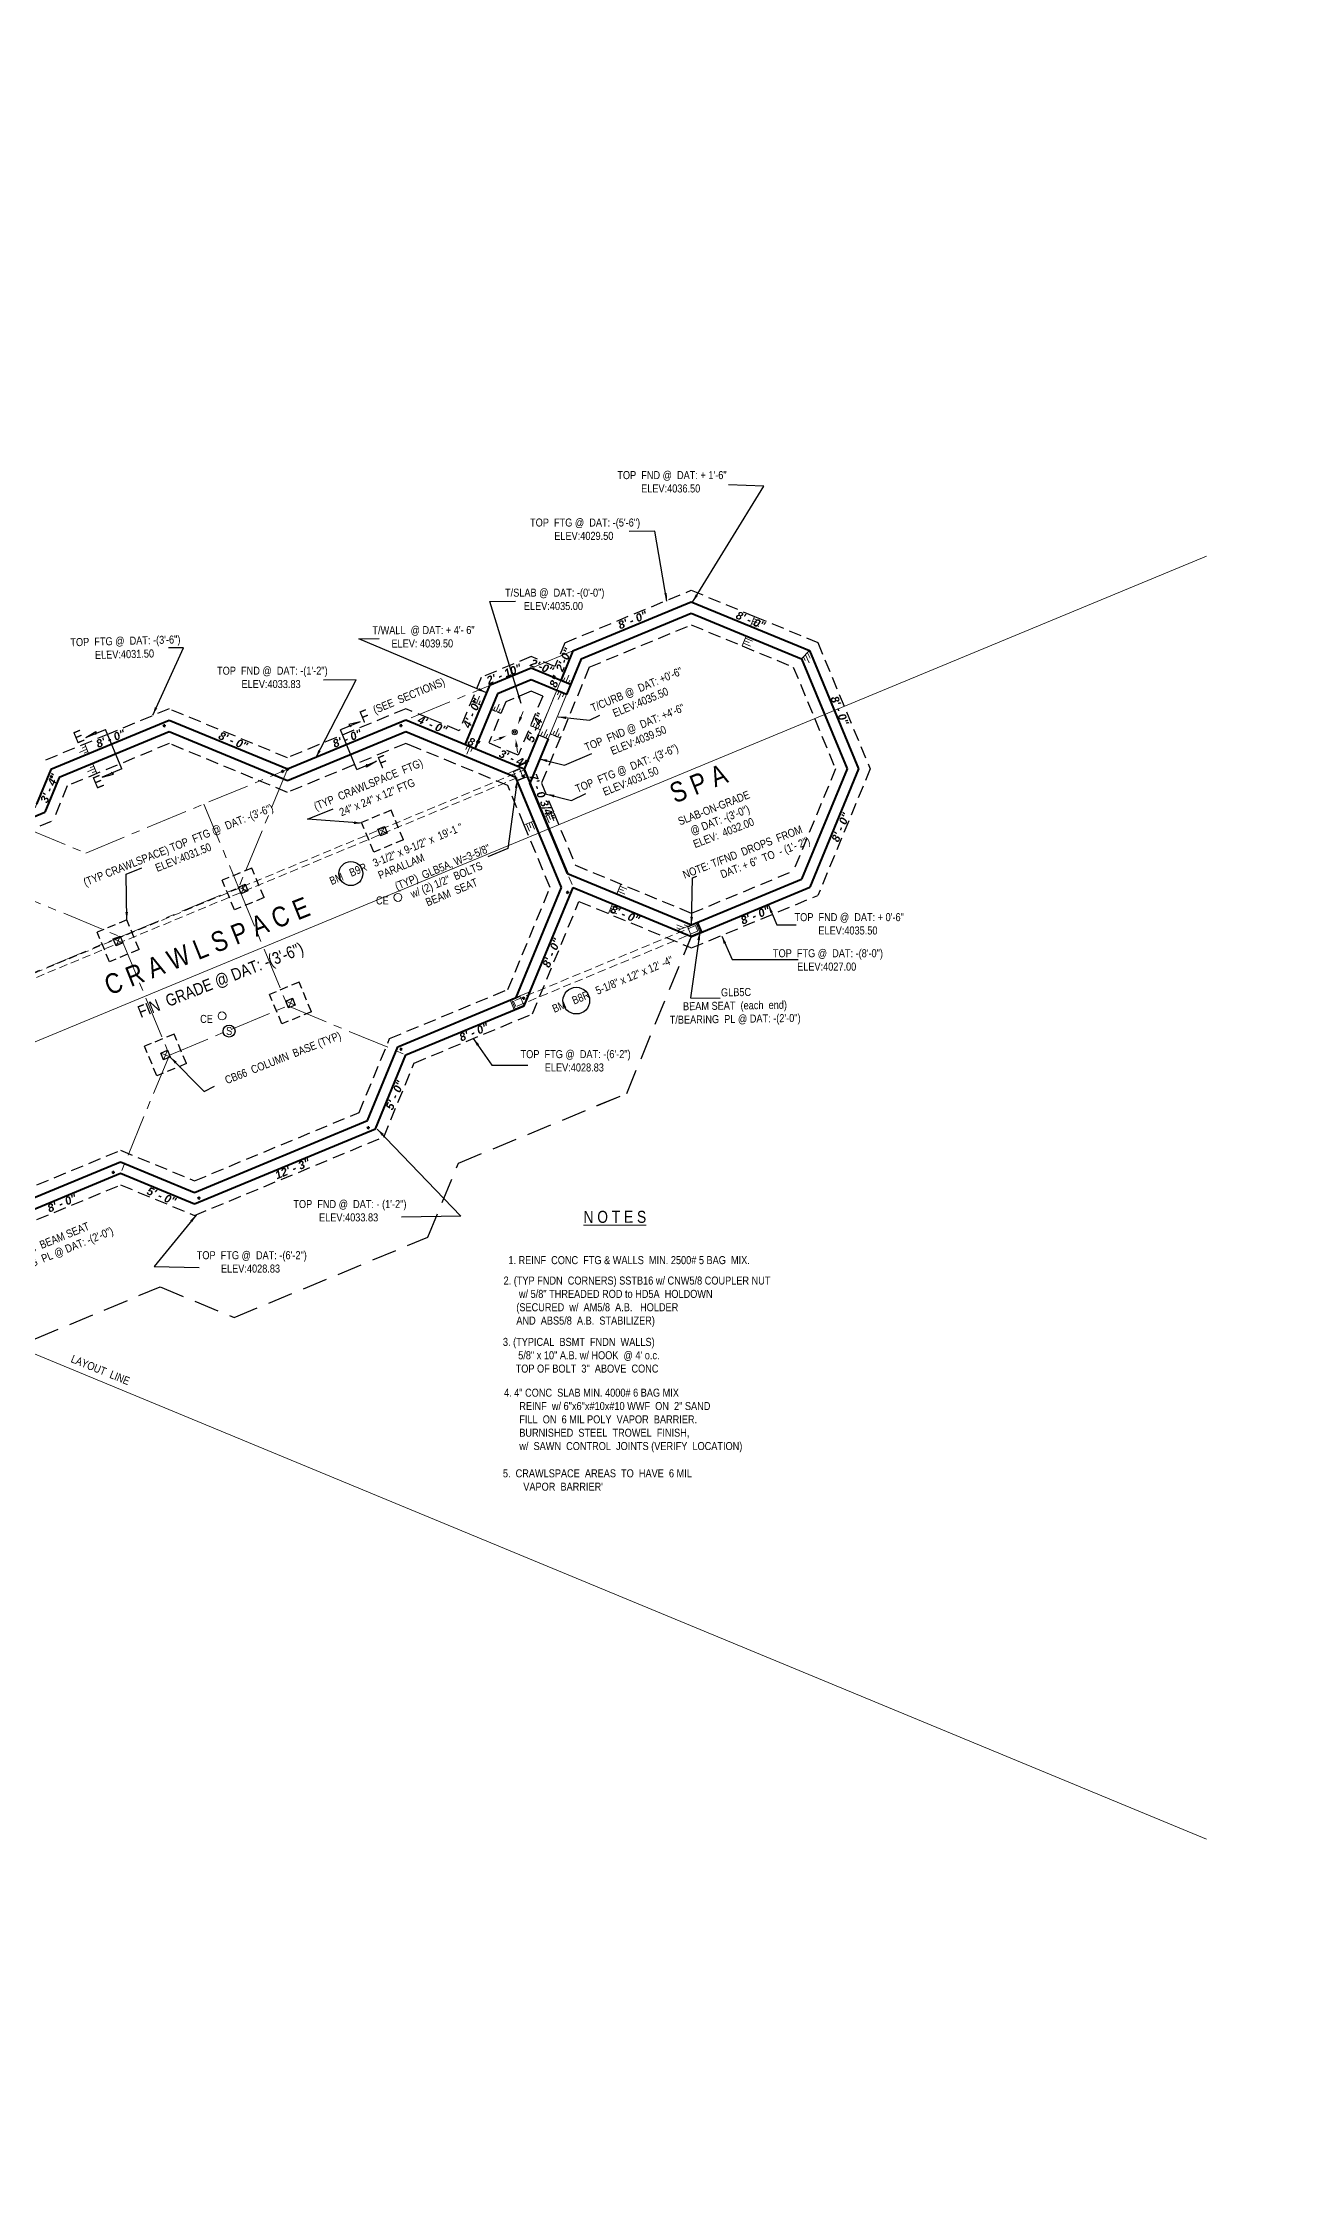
# Model space of a CAD drawing. Header units: inches. Extents: x 2775 to 28360, y 1488 to 9823.
# Drawn here: x 13657 to 14590, y 2918 to 4523 of the extents above; entities that cross this region are included whole.
import ezdxf

# ---------------------------------------------------------------- set-up
doc = ezdxf.new("R2010")
doc.units = ezdxf.units.IN
doc.header["$LTSCALE"] = 0.5
doc.header["$MEASUREMENT"] = 0
doc.header["$PDMODE"] = 1
doc.linetypes.add('CENTER', pattern=[2, 1.25, -0.25, 0.25, -0.25])
doc.linetypes.add('HIDDEN', pattern=[0.375, 0.25, -0.125])
doc.layers.get('Defpoints').update_dxf_attribs({"linetype": 'CONTINUOUS'})
for name, color, linetype, lineweight in [('BALCONY', 3, 'CONTINUOUS', 30), ('BEAMS TEXT', 3, 'CONTINUOUS', 20), ('CONCRETE', 7, 'CONTINUOUS', 30), ('ELEC', 6, 'CONTINUOUS', 20), ('FLOOR BEAMS', 3, 'HIDDEN', 20), ('FOOTING', 7, 'HIDDEN', 30), ('FOOTING TEXT', 7, 'CONTINUOUS', 9), ('FOUNDATION', 7, 'CONTINUOUS', 40), ('FOUNDATION TEXT', 7, 'CONTINUOUS', 9), ('GRID', 1, 'CENTER', 20), ('LAYOUT', 6, 'CONTINUOUS', 9), ('WALL FRAMING', 7, 'CONTINUOUS', 30)]:
    doc.layers.add(name, color=color, linetype=linetype, lineweight=lineweight)
for name, color, linetype in [('ELECTRICAL', 1, 'CONTINUOUS'), ('FL FRAMING STEEL', 7, 'CONTINUOUS'), ('LLTEXT', 7, 'CONTINUOUS')]:
    doc.layers.add(name, color=color, linetype=linetype)
doc.styles.add('ARCHENT', font='technical.ttf', dxfattribs={"height": 2})
doc.styles.add('ARCHENTLTD', font='technical.ttf', dxfattribs={"height": 6})
doc.styles.add('BEI', font='romans.shx', dxfattribs={"width": 0.75})
doc.dimstyles.new('ARCHENT', dxfattribs={"dimtxt": 6, "dimasz": 6, "dimexe": 9, "dimexo": 3, "dimgap": 1, "dimtad": 0, "dimtoh": 1, "dimdec": 3, "dimzin": 0, "dimdsep": 46, "dimlunit": 4, "dimtxsty": 'ARCHENTLTD', "dimcen": 6, "dimaunit": 1, "dimadec": 0, "dimazin": 0, "dimtfac": 1, "dimtdec": 3, "dimtofl": 0, "dimtmove": 0, "dimatfit": 3, "dimfxl": 1, "dimfrac": 2, "dimtolj": 1, "dimtzin": 0, "dimarcsym": 0})
doc.dimstyles.new('ARCHENTLTD', dxfattribs={"dimtxt": 12, "dimasz": 6, "dimexe": 9, "dimexo": 3, "dimgap": 1, "dimtad": 0, "dimdec": 4, "dimzin": 1, "dimdsep": 46, "dimlunit": 4, "dimtxsty": 'ARCHENT', "dimcen": 6, "dimaunit": 1, "dimadec": 5, "dimazin": 0, "dimtfac": 1, "dimtdec": 4, "dimtofl": 0, "dimtmove": 0, "dimatfit": 3, "dimfxl": 1, "dimfrac": 2, "dimtolj": 1, "dimtzin": 0, "dimarcsym": 0})
doc.dimstyles.get("Standard").update_dxf_attribs({"dimscale": 50, "dimtxt": 0.18, "dimasz": 0.18, "dimexe": 0.18, "dimexo": 0.0625, "dimgap": 0.09, "dimtad": 0, "dimtoh": 1, "dimzin": 0, "dimdsep": 46, "dimtxsty": 'BEI', "dimcen": 0.09, "dimclrd": 256, "dimclre": 256, "dimclrt": 256, "dimadec": 1, "dimazin": 0, "dimtfac": 1, "dimtofl": 0, "dimtmove": 0, "dimatfit": 3, "dimfxl": 1, "dimtolj": 1, "dimtzin": 0, "dimlwd": -1, "dimlwe": -1, "dimarcsym": 0})

# ---------------------------------------------------------------- blocks, each defined once
blk = doc.blocks.new('*D34')
at = {"layer": 'Defpoints', "color": 0, "ltscale": 150}
for p in [(11336.4, 4496.8, -44590.3), (14529.7, 4138.2, -44590.3), (13445.9, 3646.6), (14529.7, 3176.8, -44590.3), (12016.7, 3096.3, -44590.3)]:
    blk.add_point(p, dxfattribs=at)
at = {"layer": 'LAYOUT', "ltscale": 150}
for start, end in [(9.2836, 15.9025), (344.1589, 350.7778)]:
    blk.add_arc((13368.6, 3656.8), 78, start, end, dxfattribs=at)
for points in [[(13442.1, 3677.6), (13445, 3678.6), (13440.6, 3686.6)], [(13445, 3635), (13442.1, 3636), (13440.6, 3627)]]:
    blk.add_solid(points, dxfattribs=at)
at = {"layer": 'LAYOUT', "color": 6, "ltscale": 150, "insert": (13446.5, 3656.8), "char_height": 6.25, "attachment_point": 5, "rotation": 270.0307, "style": 'BEI'}
blk.add_mtext('\\A1;45.0°', dxfattribs=at)
blk = doc.blocks.new('*D35')
at = {"layer": 'Defpoints', "color": 0, "ltscale": 150}
for p in [(13368.6, 4764.1, -44590.3), (14530, 4138.3, -44590.3), (13423.7, 3711.8), (12017, 3096.4, -44590.3), (13368.9, 2918.1, -44590.3)]:
    blk.add_point(p, dxfattribs=at)
at = {"layer": 'LAYOUT', "ltscale": 150}
for start, end in [(65.4639, 83.3705), (29.1593, 47.0659)]:
    blk.add_arc((13368.8, 3656.9), 77.7, start, end, dxfattribs=at)
for points in [[(13377.7, 3732.6), (13377.9, 3735.6), (13368.8, 3734.6)], [(13438, 3695.4), (13435.3, 3694.1), (13440.6, 3686.6)]]:
    blk.add_solid(points, dxfattribs=at)
at = {"layer": 'LAYOUT', "color": 6, "lineweight": 9, "ltscale": 150, "insert": (13412, 3721.5), "char_height": 6.25, "attachment_point": 5, "rotation": 326.2649, "style": 'BEI'}
blk.add_mtext('\\A1;67.5°', dxfattribs=at)
blk = doc.blocks.new('*D36')
at = {"layer": 'Defpoints', "color": 0, "ltscale": 150}
for p in [(13368.2, 4764.1, -44590.3), (12207, 4138.1, -44590.3), (13338.5, 3728.7), (14720.2, 3096.6, -44590.3), (13368.3, 2918.1, -44590.3)]:
    blk.add_point(p, dxfattribs=at)
at = {"layer": 'LAYOUT', "ltscale": 150}
for start, end in [(96.641, 114.5476), (132.9456, 150.8522)]:
    blk.add_arc((13368.3, 3656.9), 77.7, start, end, dxfattribs=at)
for points in [[(13359.2, 3735.6), (13359.4, 3732.6), (13368.3, 3734.6)], [(13301.8, 3694.1), (13299.1, 3695.4), (13296.5, 3686.6)]]:
    blk.add_solid(points, dxfattribs=at)
at = {"layer": 'LAYOUT', "color": 6, "lineweight": 9, "ltscale": 150, "insert": (13325.1, 3721.5), "char_height": 6.25, "attachment_point": 5, "rotation": 33.7466, "style": 'BEI'}
blk.add_mtext('\\A1;67.5°', dxfattribs=at)

msp = doc.modelspace()

# ---------------------------------------------------------------- hatches: boundary and pattern name
at = {"layer": 'WALL FRAMING', "lineweight": 9, "ltscale": 150}
for points in [[(13748.39891, 4010.78427, 1), (13747.77391, 4010.78427, 1)], [(13748.39891, 4010.78427, 1), (13747.77391, 4010.78427, 1)], [(13925.84234, 4010.87772, 1), (13925.21734, 4010.87772, 1)], [(13925.84234, 4010.87772, 1), (13925.21734, 4010.87772, 1)], [(13663.78871, 3972.50421, 1), (13663.16371, 3972.50421, 1)], [(13663.78871, 3972.50421, 1), (13663.16371, 3972.50421, 1)], [(13837.14551, 3976.59656, 1), (13836.52051, 3976.59656, 1)], [(13837.14551, 3976.59656, 1), (13836.52051, 3976.59656, 1)], [(14017.96843, 3972.78843, 1), (14017.34343, 3972.78843, 1)], [(14017.96843, 3972.78843, 1), (14017.34343, 3972.78843, 1)], [(14050.85081, 3885.85379, 1), (14050.22581, 3885.85379, 1)], [(14050.85081, 3885.85379, 1), (14050.22581, 3885.85379, 1)], [(14017.99512, 3806.44027, 1), (14017.37012, 3806.44027, 1)], [(14017.99512, 3806.44027, 1), (14017.37012, 3806.44027, 1)], [(13925.47371, 3768.08126, -1), (13925.91537, 3768.52349, -1)], [(13925.47371, 3768.08126, -1), (13925.91537, 3768.52349, -1)], [(13900.86622, 3709.16976, -1), (13901.30753, 3709.61233, -1)], [(13900.86622, 3709.16976, -1), (13901.30753, 3709.61233, -1)], [(13710.14443, 3675.94617, 1), (13709.51943, 3675.94617, 1)], [(13710.14443, 3675.94617, 1), (13709.51943, 3675.94617, 1)], [(13774.40067, 3656.68017, 1), (13773.77567, 3656.68017, 1)], [(13774.40067, 3656.68017, 1), (13773.77567, 3656.68017, 1)]]:
    msp.add_hatch(color=256, dxfattribs=at).paths.add_polyline_path(points)

# ---------------------------------------------------------------- linework, layer by layer
at = {"layer": 'BALCONY', "linetype": 'HIDDEN', "lineweight": 25, "ltscale": 150}
for p, q in [((14094.82488, 3735.20579), (14143.44854, 3852.83121)), ((14094.82489, 3735.16401), (14143.51711, 3852.95531)), ((13968.66573, 3682.84336), (14094.82488, 3735.20579)), ((13968.66573, 3682.80159), (14094.82489, 3735.16401)), ((13945.77515, 3627.42702), (13968.66573, 3682.80159)), ((13800.48362, 3567.1749), (13945.77515, 3627.42702)), ((13745.03846, 3590.09466), (13800.48362, 3567.1749))]:
    msp.add_line(p, q, dxfattribs=at)
at = {"layer": 'BALCONY', "color": 3, "linetype": 'HIDDEN', "lineweight": 25, "ltscale": 150}
msp.add_line((13625.21417, 3540.40329), (13745.03846, 3590.13643), dxfattribs=at)
at = {"layer": 'BEAMS TEXT', "linetype": 'Continuous', "lineweight": 30, "ltscale": 75}
for centre, radius in [((13888.01038, 3899.96727), 9), ((14057.06798, 3804.71209), 10)]:
    msp.add_circle(centre, radius, dxfattribs=at)
at = {"layer": 'CONCRETE', "lineweight": 9, "ltscale": 50}
for p, q in [((14009.89668, 4007.07745), (14009.89668, 4005.22899)), ((14010.89702, 4007.52767), (14010.85136, 4004.51624)), ((14011.7469, 4007.01878), (14011.77625, 4005.17031))]:
    msp.add_line(p, q, dxfattribs=at)
msp.add_circle((14010.87745, 4006.01001), 2, dxfattribs=at)
at = {"layer": 'ELEC', "color": 3, "linetype": 'Continuous', "ltscale": 7.5}
for centre in [(13923.27579, 3882.087), (13791.42017, 3793.25377)]:
    msp.add_circle(centre, 3, dxfattribs=at)
at = {"layer": 'ELECTRICAL', "color": 3, "linetype": 'Continuous', "lineweight": 30, "ltscale": 0.75}
msp.add_circle((13796.66415, 3781.86036), 4.47927, dxfattribs=at)
at = {"layer": 'FL FRAMING STEEL', "color": 7, "lineweight": 9, "ltscale": 50}
for p, q in [((14015.53169, 4017.29952), (14017.23029, 4021.37406)), ((13999.34719, 4001.08202), (13995.27553, 3999.3765)), ((14012.3744, 3995.05987), (14012.99469, 3990.68923))]:
    msp.add_line(p, q, dxfattribs=at)
for points in [[(14016.4528, 4016.91023), (14013.19596, 4011.77282), (14014.61057, 4017.68881)], [(13999.73804, 4000.16157), (14004.86992, 4003.42713), (13998.95634, 4002.00248)], [(14011.38365, 3994.92419), (14011.56033, 4001.00438), (14013.36516, 3995.19555)]]:
    msp.add_solid(points, dxfattribs=at)
at = {"layer": 'FLOOR BEAMS', "ltscale": 50}
for p, q in [((13806.5675, 3890.01756), (14017.61805, 3977.6158)), ((13807.91466, 3886.76587), (14018.95749, 3974.38174)), ((14017.61792, 3977.61613), (14018.95749, 3974.38174)), ((13503.61626, 3764.27519), (13806.56818, 3890.01784)), ((13504.96271, 3761.02419), (13807.91499, 3886.76601)), ((13806.5675, 3890.01756), (13807.91499, 3886.76601)), ((14146.55821, 3860.98564), (14010.00789, 3804.37981)), ((14148.28658, 3856.82139), (14011.72923, 3800.22231)), ((14148.28658, 3856.82139), (14146.557, 3860.98854)), ((14011.73264, 3800.21407), (14010.00669, 3804.38272))]:
    msp.add_line(p, q, dxfattribs=at)
at = {"layer": 'FOOTING', "ltscale": 75}
for p, q in [((14048.43852, 4073.09345), (14143.22669, 4112.43533)), ((14143.22892, 4112.43533), (14190.6495, 4092.83275)), ((14190.6495, 4092.83275), (14238.07166, 4073.22952)), ((14066.8182, 4054.73684), (14143.24747, 4086.45885)), ((14143.24524, 4086.45885), (14181.48094, 4070.65309)), ((14023.20978, 4062.6227), (13985.74193, 4047.07165)), ((14041.0596, 4055.2446), (14023.2119, 4062.62243)), ((14048.43686, 4073.0918), (14041.05951, 4055.24464)), ((14181.48094, 4070.65309), (14219.71821, 4054.84667)), ((14238.07324, 4073.22794), (14277.41449, 3978.44129)), ((13985.74111, 4047.07038), (13969.19462, 4007.04277)), ((14066.81978, 4054.73842), (14030.88639, 3967.81201)), ((14219.71663, 4054.84825), (14251.43801, 3978.42051)), ((14004.12396, 4028.71694), (13991.37428, 3997.87421)), ((14023.23019, 4036.64606), (14004.12238, 4028.71536)), ((14031.89122, 4033.06487), (14013.55461, 3988.70527)), ((14031.89104, 4033.06494), (14023.22795, 4036.64606)), ((13751.77811, 4023.46313), (13706.69409, 4004.75767)), ((13840.49876, 3986.7879), (13751.77931, 4023.46313)), ((13929.16423, 4023.58949), (13840.49648, 3986.78789)), ((13947.0147, 4016.21072), (13929.16423, 4023.58949)), ((13969.19445, 4007.04236), (13947.0147, 4016.21072)), ((13706.69409, 4004.75767), (13657.00815, 3984.14286)), ((13751.79613, 3997.48686), (13675.38567, 3965.78399)), ((13840.51495, 3960.8114), (13751.79494, 3997.48686)), ((13929.18502, 3997.61301), (13840.51724, 3960.8114)), ((13937.84639, 3994.03168), (13929.18279, 3997.61301)), ((14013.55473, 3988.70532), (13991.37419, 3997.874)), ((14005.65472, 3966.00127), (13937.84639, 3994.03168)), ((13675.38695, 3965.78452), (13664.60551, 3939.70976)), ((14017.94594, 3936.38818), (14005.65472, 3966.00127)), ((14030.88639, 3967.81425), (14040.10123, 3945.61251)), ((14251.43801, 3978.42274), (14219.82583, 3901.94976)), ((14277.41449, 3978.43906), (14238.20867, 3883.59632)), ((13628.98488, 3924.9254), (13664.60551, 3939.70976)), ((14037.3766, 3889.57416), (14017.94594, 3936.38818)), ((14040.10123, 3945.61251), (14056.47491, 3906.16267)), ((14056.47333, 3906.16425), (14143.4019, 3870.22997)), ((14143.39967, 3870.22997), (14219.82741, 3901.95134)), ((14005.76351, 3813.10402), (14037.3766, 3889.57658)), ((14143.42045, 3844.25349), (14238.2071, 3883.59474)), ((14024.14615, 3794.7504), (14059.03136, 3879.13828)), ((14059.02995, 3879.13766), (14143.41822, 3844.25349)), ((13917.09261, 3776.302), (14005.76501, 3813.10553)), ((13935.47689, 3757.9473), (14024.14464, 3794.7489)), ((13894.23021, 3720.84063), (13917.08455, 3776.29393)), ((13912.60585, 3702.44204), (13935.48494, 3757.95538)), ((13770.73199, 3669.63197), (13894.24011, 3720.85055)), ((13626.61341, 3655.7516), (13715.28168, 3692.55341)), ((13715.28399, 3692.55342), (13770.7317, 3669.63197)), ((13770.74622, 3643.65601), (13912.53715, 3702.45643)), ((13626.6339, 3629.775), (13715.30242, 3666.57692)), ((13715.3001, 3666.57692), (13770.74651, 3643.65601))]:
    msp.add_line(p, q, dxfattribs=at)
at = {"layer": 'FOOTING', "lineweight": 20, "ltscale": 75}
for p, q in [((14190.64983, 4092.83354), (14187.59364, 4085.44032)), ((14184.53745, 4078.0471), (14181.48126, 4070.65388)), ((14018.02743, 3936.422), (14025.4129, 3939.49687)), ((14032.79837, 3942.57174), (14040.18384, 3945.64661)), ((14090.37969, 3892.14963), (14087.32351, 3884.75641)), ((14084.26732, 3877.36319), (14081.21113, 3869.96997))]:
    msp.add_line(p, q, dxfattribs=at)
at = {"layer": 'FOOTING', "lineweight": 9, "ltscale": 75}
for p, q in [((14183.88052, 4076.41055), (14189.16804, 4074.21891)), ((14188.49874, 4087.41407), (14193.80302, 4085.2633)), ((14189.25027, 4089.2675), (14192.70112, 4087.86826)), ((14190.0018, 4091.12093), (14195.30608, 4088.97016)), ((14182.3489, 4072.7154), (14187.63642, 4070.52376)), ((14183.11471, 4074.56298), (14186.55466, 4073.13714)), ((14227.40522, 4062.56521), (14228.66785, 4059.84386)), ((14228.92062, 4064.05106), (14231.74471, 4057.96425)), ((14230.42397, 4065.56288), (14232.29632, 4061.52736)), ((14047.32297, 4043.92484), (14048.50267, 4046.68315)), ((14049.16184, 4043.13837), (14051.52125, 4048.655)), ((14050.99061, 4042.32027), (14052.12144, 4045.09897)), ((13980.28904, 4028.35322), (13981.46874, 4031.11154)), ((13982.12792, 4027.56676), (13984.48732, 4033.08339)), ((13983.95668, 4026.74865), (13985.08751, 4029.52736)), ((14044.18173, 4036.73981), (14042.96606, 4033.99716)), ((14046.01016, 4035.92936), (14043.57882, 4030.44406)), ((14047.8386, 4035.11891), (14046.62292, 4032.37626)), ((13995.07486, 4022.24111), (13996.25456, 4024.99942)), ((13996.91374, 4021.45464), (13999.27314, 4026.97127)), ((13998.7425, 4020.63654), (13999.87333, 4023.41524)), ((14024.64916, 4010.01577), (14025.82886, 4012.77408)), ((14026.48803, 4009.2293), (14028.84744, 4014.74593)), ((13688.44423, 3997.00347), (13691.50151, 3989.61072)), ((13975.38915, 3995.84316), (13974.26939, 3993.05998)), ((14028.3168, 4008.4112), (14029.44763, 4011.18991)), ((14030.52334, 4003.40613), (14031.78723, 4006.1269)), ((14032.33718, 4002.56354), (14034.86496, 4008.00508)), ((14034.15103, 4001.72095), (14035.41492, 4004.44171)), ((14039.43497, 4003.90365), (14040.61468, 4006.66196)), ((14041.27385, 4003.11718), (14043.63325, 4008.63381)), ((14043.10262, 4002.29908), (14044.23345, 4005.07779)), ((13689.97287, 3993.3071), (13684.52069, 3990.80235)), ((13689.13796, 3995.12449), (13686.41187, 3993.87212)), ((13690.80779, 3991.4897), (13688.0817, 3990.23733)), ((13695.19495, 3980.48645), (13692.46886, 3979.23407)), ((13694.50123, 3982.36543), (13697.5585, 3974.97267)), ((13977.24461, 3995.09665), (13975.00508, 3989.53028)), ((13979.10007, 3994.35014), (13977.9803, 3991.56696)), ((13696.02986, 3978.66905), (13690.57769, 3976.16431)), ((13696.86478, 3976.85166), (13694.13869, 3975.59929)), ((14019.73839, 3937.07436), (14021.90256, 3931.77553)), ((14021.58991, 3937.83057), (14022.99788, 3934.38327)), ((14023.44144, 3938.58678), (14025.60561, 3933.28795)), ((14034.43325, 3943.2328), (14036.63825, 3937.95084)), ((14036.27888, 3944.00328), (14037.71341, 3940.56695)), ((14038.12451, 3944.77376), (14040.32952, 3939.4918)), ((14088.22861, 3886.73016), (14093.53289, 3884.57939)), ((14088.98014, 3888.58359), (14092.43098, 3887.18435)), ((14089.73167, 3890.43702), (14095.03594, 3888.28625)), ((14082.07877, 3872.03149), (14087.36629, 3869.83984)), ((14082.84458, 3873.87907), (14086.28452, 3872.45323)), ((14083.61039, 3875.72664), (14088.89791, 3873.535)), ((14135.20347, 3858.19288), (14132.39973, 3859.26014)), ((14138.0321, 3859.34046), (14132.42462, 3861.47497)), ((14140.72154, 3860.45671), (14137.9178, 3861.52396))]:
    msp.add_line(p, q, dxfattribs=at)
at = {"layer": 'FOOTING', "lineweight": 9, "ltscale": 1.5}
for p, q in [((13978.36318, 4029.22244), (13985.75578, 4026.16651)), ((13993.149, 4023.11032), (14000.54222, 4020.05413)), ((14022.7233, 4010.88498), (14030.1159, 4007.82905)), ((14037.50912, 4004.77286), (14044.90234, 4001.71667))]:
    msp.add_line(p, q, dxfattribs=at)
at = {"layer": 'FOOTING', "ltscale": 50}
for p, q in [((13918.22863, 3947.48425), (13896.05552, 3938.29984)), ((13905.23992, 3916.12673), (13896.05552, 3938.29984)), ((13927.41303, 3925.31114), (13918.22863, 3947.48425)), ((13927.41303, 3925.31114), (13905.23992, 3916.12673)), ((13813.75192, 3904.10993), (13791.57881, 3894.92553)), ((13822.93632, 3881.93682), (13813.75192, 3904.10993)), ((13800.76321, 3872.75242), (13791.57881, 3894.92553)), ((13822.93632, 3881.93682), (13800.76321, 3872.75242)), ((13719.98022, 3865.20114), (13697.80711, 3856.01674)), ((13706.99151, 3833.84363), (13697.80711, 3856.01674)), ((13729.16462, 3843.02803), (13719.98022, 3865.20114)), ((13729.16462, 3843.02803), (13706.99151, 3833.84363)), ((13849.25376, 3818.57474), (13827.08065, 3809.39034)), ((13836.26505, 3787.21723), (13827.08065, 3809.39034)), ((13858.43816, 3796.40163), (13849.25376, 3818.57474)), ((13858.43816, 3796.40163), (13836.26505, 3787.21723)), ((13755.4969, 3779.65588), (13733.32379, 3770.47147)), ((13764.6813, 3757.48277), (13755.4969, 3779.65588)), ((13742.50819, 3748.29836), (13733.32379, 3770.47147)), ((13764.6813, 3757.48277), (13742.50819, 3748.29836))]:
    msp.add_line(p, q, dxfattribs=at)
at = {"layer": 'FOOTING TEXT', "linetype": 'Continuous', "lineweight": 30, "ltscale": 25}
for p, q in [((13895.01721, 4013.76704), (13880.23337, 4007.64044)), ((13895.01721, 4013.76704), (13886.54068, 4011.63513)), ((13689.23264, 4001.87962), (13704.01648, 4008.00622)), ((13689.23264, 4001.87962), (13696.73241, 4006.36849)), ((13696.73241, 4006.36849), (13696.53738, 4004.15164)), ((13716.26851, 3978.44134), (13704.01648, 4008.00622)), ((13892.4854, 3978.07556), (13880.23337, 4007.64044)), ((13886.54068, 4011.63513), (13888.24662, 4010.20608)), ((13892.4854, 3978.07556), (13907.26924, 3984.20216)), ((13907.26823, 3984.18803), (13899.7649, 3979.7051)), ((13899.7649, 3979.7051), (13899.9617, 3981.92179)), ((13716.26851, 3978.44134), (13701.48467, 3972.31474)), ((13701.49538, 3972.30546), (13709.97022, 3974.44408)), ((13709.97022, 3974.44408), (13708.26315, 3975.87179))]:
    msp.add_line(p, q, dxfattribs=at)
at = {"layer": 'FOUNDATION', "ltscale": 50}
for p, q in [((14054.56471, 4066.97443), (14143.23399, 4103.77666)), ((14060.69201, 4060.85587), (14143.24017, 4095.11752)), ((14143.23399, 4103.77666), (14231.95422, 4067.10175)), ((14143.24017, 4095.11752), (14225.83566, 4060.97444)), ((14054.56471, 4066.97443), (14045.39663, 4044.79519)), ((14060.69201, 4060.85587), (14049.7334, 4034.3459)), ((14225.83566, 4060.97444), (14260.09668, 3978.42781)), ((14231.95422, 4067.10175), (14268.75582, 3978.43399)), ((14028.58809, 4004.13227), (14017.89177, 3978.25591)), ((14035.98055, 4001.0764), (14022.22772, 3967.80695)), ((14017.89132, 3978.25483), (14050.35589, 3900.03648)), ((14260.09668, 3978.42781), (14225.9536, 3895.83232)), ((14268.75582, 3978.43399), (14232.08091, 3889.71376)), ((13618.50517, 3929.30516), (13658.51237, 3945.91017)), ((14050.35589, 3900.03648), (14143.40697, 3861.5713)), ((14054.69292, 3889.58707), (14143.41315, 3852.91216)), ((14143.40697, 3861.5713), (14225.9536, 3895.83232)), ((14143.41315, 3852.91216), (14232.08091, 3889.71376))]:
    msp.add_line(p, q, dxfattribs=at)
at = {"layer": 'FOUNDATION', "lineweight": 20, "ltscale": 50}
for p, q in [((14225.87922, 4060.99252), (14231.95422, 4067.10175)), ((14042.34054, 4037.40194), (14028.58809, 4004.13227)), ((14049.7334, 4034.3459), (14035.98055, 4001.0764)), ((14042.40015, 4037.37729), (14049.79337, 4034.32111))]:
    msp.add_line(p, q, dxfattribs=at)
at = {"layer": 'FOUNDATION', "ltscale": 150}
for p, q in [((14023.21708, 4053.96403), (13991.86812, 4040.95262)), ((14023.22289, 4045.30473), (13997.99619, 4034.83438)), ((14052.78958, 4041.73912), (14023.21697, 4053.96376)), ((14049.7334, 4034.3459), (14023.22289, 4045.30473)), ((13991.86888, 4040.95294), (13973.53165, 3996.59337)), ((13997.99619, 4034.83438), (13980.92487, 3993.53718))]:
    msp.add_line(p, q, dxfattribs=at)
at = {"layer": 'FOUNDATION', "ltscale": 75}
for p, q in [((13751.78432, 4014.80446), (13663.13356, 3978.02306)), ((13840.50378, 3978.12922), (13751.78432, 4014.80446)), ((13929.17153, 4014.93082), (13840.50378, 3978.12922)), ((14017.89177, 3978.25591), (13929.17153, 4014.93082)), ((13751.78993, 4006.14554), (13669.26026, 3971.90379)), ((13840.50994, 3969.47008), (13751.78993, 4006.14554)), ((13929.17772, 4006.27169), (13840.50994, 3969.47008)), ((14011.77324, 3972.12859), (13929.17772, 4006.27169)), ((13663.13356, 3978.02306), (13652.39985, 3952.06373)), ((13669.26026, 3971.90379), (13658.51237, 3945.91017)), ((14046.03527, 3889.58154), (14011.77324, 3972.12859)), ((14050.35792, 3900.03564), (14022.26335, 3967.72352)), ((14011.8912, 3806.9865), (14046.03527, 3889.58154)), ((14018.01845, 3800.86792), (14054.69446, 3889.58774)), ((13923.2188, 3770.18298), (14011.8912, 3806.9865)), ((13929.3507, 3764.06632), (14018.01845, 3800.86792)), ((13900.36446, 3714.72968), (13923.2188, 3770.18298)), ((13906.47161, 3708.55299), (13929.3507, 3764.06632)), ((13770.73669, 3660.9733), (13900.36446, 3714.72968)), ((13770.74153, 3652.31468), (13906.47163, 3708.55305)), ((13626.62071, 3647.09293), (13715.28898, 3683.89474)), ((13626.6266, 3638.43367), (13715.29512, 3675.23559)), ((13715.28898, 3683.89474), (13770.73669, 3660.9733)), ((13715.29512, 3675.23559), (13770.74153, 3652.31468))]:
    msp.add_line(p, q, dxfattribs=at)
at = {"layer": 'FOUNDATION', "lineweight": 30, "ltscale": 50}
msp.add_line((14028.6473, 4004.1078), (14036.04052, 4001.05161), dxfattribs=at)
at = {"layer": 'FOUNDATION', "color": 7, "ltscale": 75}
for p, q in [((14012.34663, 3980.54814), (14020.19038, 3983.81667)), ((14151.09174, 3856.09917), (14148.025, 3863.48801))]:
    msp.add_line(p, q, dxfattribs=at)
at = {"layer": 'FOUNDATION', "color": 7, "lineweight": 9, "ltscale": 75}
for p, q in [((14005.155, 3974.86442), (14015.58357, 3979.21006)), ((14012.89607, 3969.42338), (14020.27978, 3972.50021)), ((14143.40697, 3861.5713), (14132.95826, 3857.23456)), ((14140.56473, 3859.83809), (14147.00359, 3862.5212)), ((14143.24813, 3853.37284), (14140.56473, 3859.83809)), ((14143.24813, 3853.37284), (14149.68699, 3856.05595)), ((14149.68699, 3856.05595), (14147.00359, 3862.5212)), ((14010.55131, 3797.83912), (14007.49097, 3805.23063)), ((14015.05544, 3807.80923), (14008.60672, 3805.1499)), ((14011.28451, 3798.68232), (14008.60672, 3805.1499)), ((14011.82055, 3807.02322), (14022.27301, 3811.35088)), ((14017.73323, 3801.34166), (14015.05544, 3807.80923)), ((14017.73323, 3801.34166), (14011.28451, 3798.68232))]:
    msp.add_line(p, q, dxfattribs=at)
at = {"layer": 'FOUNDATION', "lineweight": 9, "ltscale": 75}
for p, q in [((14010.02227, 3976.36113), (14014.64175, 3978.27436)), ((14012.70092, 3969.89354), (14017.3204, 3971.80677))]:
    msp.add_line(p, q, dxfattribs=at)
at = {"layer": 'FOUNDATION', "linetype": 'HIDDEN', "lineweight": 9, "ltscale": 50}
for p, q in [((14010.02227, 3976.36113), (14012.70092, 3969.89354)), ((14014.64175, 3978.27436), (14017.3204, 3971.80677))]:
    msp.add_line(p, q, dxfattribs=at)
at = {"layer": 'FOUNDATION', "lineweight": 50, "ltscale": 1.5}
for centre in [(13748.08641, 4010.78427), (13925.52984, 4010.87772), (13663.47621, 3972.50421), (13836.83475, 3976.5743), (13840.50378, 3978.12922), (14017.65593, 3972.78843), (14050.53831, 3885.85379), (14017.68262, 3806.44027), (13925.69454, 3768.30237), (13901.08687, 3709.39105), (13709.83193, 3675.94617), (13774.08817, 3656.68017)]:
    msp.add_circle(centre, 0.5, dxfattribs=at)
at = {"layer": 'GRID', "ltscale": 50}
for p, q in [((14054.56623, 4066.97506), (14143.23399, 4103.77666)), ((14143.23399, 4103.77666), (14231.95422, 4067.10175)), ((14054.56471, 4066.97443), (13929.17153, 4014.93082)), ((14054.56623, 4066.97506), (14017.89132, 3978.25483)), ((14231.95422, 4067.10175), (14268.75582, 3978.43399)), ((13663.13356, 3978.02306), (13751.78355, 4014.80413)), ((13751.78355, 4014.80413), (13840.50378, 3978.12922)), ((13840.50378, 3978.12922), (13929.17153, 4014.93082)), ((13929.17153, 4014.93082), (14017.89177, 3978.25591)), ((13929.17153, 4014.93082), (13973.53165, 3996.59337)), ((13663.13356, 3978.02306), (13626.44744, 3889.29817)), ((13689.15526, 3915.32124), (13840.50378, 3978.12922)), ((13840.50378, 3978.12922), (13803.83543, 3889.42486)), ((14017.89177, 3978.25591), (14054.69336, 3889.58815)), ((14268.75582, 3978.43399), (14232.08091, 3889.71376)), ((13777.81509, 3952.11682), (13803.83543, 3889.42486)), ((13644.79447, 3933.65897), (13689.15526, 3915.32124)), ((13626.44902, 3889.29883), (13715.16925, 3852.62392)), ((13715.16925, 3852.62392), (13803.83543, 3889.42486)), ((13803.83543, 3889.42486), (13840.63046, 3800.74123)), ((14054.69336, 3889.58815), (14018.01845, 3800.86792)), ((14054.69292, 3889.58707), (14143.41315, 3852.91216)), ((14143.41315, 3852.91216), (14232.08091, 3889.71376)), ((13568.06321, 3791.56748), (13715.16925, 3852.62392)), ((13715.16925, 3852.62392), (13751.96271, 3763.93964)), ((13751.96271, 3763.93964), (13840.63046, 3800.74123)), ((13840.63046, 3800.74123), (13929.3507, 3764.06632)), ((13929.3507, 3764.06632), (14018.01845, 3800.86792)), ((13751.96271, 3763.93964), (13715.29436, 3675.23527)), ((13929.3507, 3764.06632), (13906.43216, 3708.62411)), ((13770.74153, 3652.31468), (13906.43667, 3708.63502)), ((13626.6266, 3638.43367), (13715.29436, 3675.23527)), ((13715.29436, 3675.23527), (13770.74153, 3652.31468))]:
    msp.add_line(p, q, dxfattribs=at)
at = {"layer": 'LAYOUT', "color": 6, "ltscale": 150}
for p, q in [((14529.67036, 4137.94248), (13368.50138, 3656.7467)), ((14529.67036, 3176.01313), (13368.53349, 3656.76001))]:
    msp.add_line(p, q, dxfattribs=at)
at = {"layer": 'WALL FRAMING', "color": 6, "lineweight": 9, "ltscale": 75}
for p, q in [((13908.12491, 3933.25439), (13915.311, 3930.27781)), ((13913.20625, 3935.35915), (13910.22967, 3928.17305)), ((13803.64459, 3889.88978), (13810.83068, 3886.9132)), ((13808.72593, 3891.99453), (13805.74935, 3884.80844)), ((13714.95784, 3853.07604), (13711.98126, 3845.88994)), ((13709.8765, 3850.97128), (13717.06259, 3847.9947)), ((13839.15004, 3804.34488), (13846.33614, 3801.3683)), ((13844.23138, 3806.44964), (13841.2548, 3799.26355)), ((13745.39318, 3765.42602), (13752.57928, 3762.44944)), ((13750.47452, 3767.53078), (13747.49794, 3760.34468))]:
    msp.add_line(p, q, dxfattribs=at)
at = {"layer": 'WALL FRAMING', "color": 6, "ltscale": 75}
for points in [[(13908.12491, 3933.25439), (13913.20625, 3935.35915), (13915.311, 3930.27781), (13910.22967, 3928.17305)], [(13803.64459, 3889.88978), (13808.72593, 3891.99453), (13810.83068, 3886.9132), (13805.74935, 3884.80844)], [(13709.8765, 3850.97128), (13714.95784, 3853.07604), (13717.06259, 3847.9947), (13711.98126, 3845.88994)], [(13839.15004, 3804.34488), (13844.23138, 3806.44964), (13846.33614, 3801.3683), (13841.2548, 3799.26355)], [(13745.39318, 3765.42602), (13750.47452, 3767.53078), (13752.57928, 3762.44944), (13747.49794, 3760.34468)]]:
    msp.add_lwpolyline(points, close=True, dxfattribs=at)
at = {"layer": 'WALL FRAMING', "lineweight": 9, "ltscale": 150}
for centre in [(13748.08641, 4010.78427), (13748.08641, 4010.78427), (13925.52984, 4010.87772), (13925.52984, 4010.87772), (13663.47621, 3972.50421), (13663.47621, 3972.50421), (14017.65593, 3972.78843), (14017.65593, 3972.78843), (14050.53831, 3885.85379), (14050.53831, 3885.85379), (14017.68262, 3806.44027), (14017.68262, 3806.44027), (13925.69454, 3768.30237), (13925.69454, 3768.30237)]:
    msp.add_circle(centre, 0.3125, dxfattribs=at)
at = {"layer": 'WALL FRAMING', "color": 9, "linetype": 'Continuous', "lineweight": 5, "ltscale": 150}
for centre in [(13748.08641, 4010.78427), (13748.08641, 4010.78427), (13925.52984, 4010.87772), (13925.52984, 4010.87772), (13663.47621, 3972.50421), (13663.47621, 3972.50421), (14017.65593, 3972.78843), (14017.65593, 3972.78843), (13901.08687, 3709.39105), (13901.08687, 3709.39105), (13709.83193, 3675.94617), (13709.83193, 3675.94617), (13774.08817, 3656.68017), (13774.08817, 3656.68017)]:
    msp.add_circle(centre, 0.3125, dxfattribs=at)

# ---------------------------------------------------------------- texts
at = {"layer": 'BEAMS TEXT', "linetype": 'Continuous', "lineweight": 9, "char_height": 6, "attachment_point": 5, "rotation": 22.6375, "style": 'ARCHENTLTD'}
for s, insert in [('BM   B9R   3-1/2" x 9-1/2" x  19\'-1 "\\PPARALLAM \\P\\P  ', (13927.64372, 3900.81041)), ('BM   B8R   5-1/8" x 12" x 12\' -4"\\P\\P  ', (14088.16053, 3807.72782))]:
    msp.add_mtext(s, dxfattribs=dict(at, insert=insert))
at = {"layer": 'ELECTRICAL', "color": 3, "linetype": 'Continuous', "ltscale": 0.375, "char_height": 6, "attachment_point": 1, "style": 'ARCHENT'}
for insert in [(13906.859, 3882.84068), (13775.00339, 3794.00745)]:
    msp.add_mtext('CE', dxfattribs=dict(at, insert=insert))
at = {"layer": 'ELECTRICAL', "color": 3, "linetype": 'Continuous', "ltscale": 0.375, "insert": (13794.45972, 3784.96499), "char_height": 6, "width": 6.875, "attachment_point": 1, "style": 'ARCHENT'}
msp.add_mtext('S', dxfattribs=at)
at = {"layer": 'FOOTING TEXT', "ltscale": 50, "char_height": 6, "attachment_point": 5, "style": 'ARCHENT'}
for s, insert in [(' TOP  FTG @  DAT: -(5\'-6") \\PELEV:4029.50', (14062.68819, 4158.11974)), (' T/SLAB @  DAT: -(0\'-0") \\PELEV:4035.00', (14039.90422, 4105.55894)), (' TOP  FTG @  DAT: -(8\'-0") \\PELEV:4027.00', (14244.80258, 3835.1884)), (' TOP  FTG @  DAT: -(6\'-2") \\PELEV:4028.83', (14055.57849, 3759.5673)), (' TOP  FTG @  DAT: -(6\'-2") \\PELEV:4028.83', (13812.75402, 3608.78527))]:
    msp.add_mtext(s, dxfattribs=dict(at, insert=insert))
for s, insert, rotation in [(' TOP  FTG @  DAT: -(3\'-6") \\PELEV:4031.50', (13718.1256, 4069.40607), 1.56078002), (' T/CURB @  DAT: +0\'-6" \\PELEV:4035.50', (14103.2791, 4033.0528), 22.75860851), (' TOP  FND @  DAT: +4\'-6" \\PELEV:4039.50', (14101.67546, 4004.59362), 22.3267234), (' TOP  FTG @  DAT: -(3\'-6") \\PELEV:4031.50', (14095.91926, 3973.91835), 22.3267234), ('(TYP CRAWLSPACE) TOP  FTG @  DAT: -(3\'-6") \\PELEV:4031.50', (13760.48163, 3916.74792), 21.78558992), (' GLB5C\\PBEAM SEAT  (each  end)\\PT/BEARING  PL @ DAT: -(2\'-0")', (14176.04009, 3800.13648), 0.85571361), (' GLB5C  BEAM SEAT\\PT/BEARING  PL @ DAT: -(2\'-0")', (13662.35811, 3617.8542), 22.15219361)]:
    msp.add_mtext(s, dxfattribs=dict(at, insert=insert, rotation=rotation))
at = {"layer": 'FOUNDATION TEXT', "ltscale": 50, "char_height": 6, "attachment_point": 5, "style": 'ARCHENT'}
for s, insert in [(' TOP  FND @  DAT: + 1\'-6"\\PELEV:4036.50', (14127.83307, 4193.68299)), (' TOP  FND @  DAT: -(1\'-2") \\PELEV:4033.83', (13828.18797, 4047.03337)), (' TOP  FND @  DAT: + 0\'-6"\\PELEV:4035.50', (14260.73019, 3862.26601))]:
    msp.add_mtext(s, dxfattribs=dict(at, insert=insert))
at = {"layer": 'FOUNDATION TEXT', "color": 1, "lineweight": 20, "ltscale": 75, "char_height": 6, "width": 48.625, "attachment_point": 1, "style": 'ARCHENTLTD'}
for s, insert, rotation in [('{\\fArial|b1|i1|c0|p34;8\' - 0"}', (14087.6408, 4088.5763), 22.28559028), ('{\\fArial|b1|i1|c0|p34;8\' - 0"}', (14178.44247, 4096.99794), 337.28559028), ('{\\fArial|b1|i1|c0|p34;2\'-0"}', (14024.10946, 4061.21291), 337.63266056), ('{\\fArial|b1|i1|c0|p34;2\'-0"}', (14041.43621, 4053.16001), 67.28559028), ('{\\fArial|b1|i1|c0|p34;2\' - 10"}', (13989.06089, 4047.15876), 22.28559028), ('{\\fArial|b1|i1|c0|p34;8"}', (14036.48572, 4041.21109), 67.28559028), ('{\\fArial|b1|i1|c0|p34;4\' - 0"}', (13971.6717, 4010.85616), 67.28559028), ('{\\fArial|b1|i1|c0|p34;8\' - 0"}', (14253.06479, 4033.82263), 292.28559028), ('{\\fArial|b1|i1|c0|p34;4\' - 0"}', (13939.8683, 4018.64754), 337.28559028), ('{\\fArial|b1|i1|c0|p34;5\' - 4"}', (14019.18867, 4000.09107), 67.28559028), ('{\\fArial|b1|i1|c0|p34;8\' - 0"}', (13696.2004, 3999.61452), 22.28559028), ('{\\fArial|b1|i1|c0|p34;8\' - 0"}', (13790.44633, 4006.69111), 337.28559028), ('{\\fArial|b1|i1|c0|p34;8\' - 0"}', (13873.57911, 3999.73078), 22.28559028), ('{\\fArial|b1|i1|c0|p34;8"}', (13977.34089, 4002.44814), 337.28559028), ('{\\fArial|b1|i1|c0|p34;3\' - 4"}', (14000.80209, 3993.19901), 337.28559028), ('{\\fArial|b1|i1|c0|p34;7\' - 0 3/4"}', (14027.11548, 3975.48236), 292.28559028), ('{\\fArial|b1|i1|c0|p34;8\' - 0"}', (14248.07862, 3925.37949), 67.28559028), ('{\\fArial|b1|i1|c0|p34;8\' - 0"}', (14084.30256, 3876.49827), 337.28559028), ('{\\fArial|b1|i1|c0|p34;8\' - 0"}', (14179.55447, 3867.12456), 22.28559028), ('{\\fArial|b1|i1|c0|p34;8\' - 0"}', (14031.36448, 3831.24663), 67.28559028), ('{\\fArial|b1|i1|c0|p34;8\' - 0"}', (13968.55222, 3779.54886), 22.28559028), ('{\\fArial|b1|i1|c0|p34;5\' - 0"}', (13913.82113, 3724.501), 67.28559028), ('{\\fArial|b1|i1|c0|p34;12\' - 3"}', (13830.38314, 3676.25698), 22.28559028), ('{\\fArial|b1|i1|c0|p34;8\' - 0"}', (13659.70962, 3651.37672), 22.28559028), ('{\\fArial|b1|i1|c0|p34;5\' - 0"}', (13736.74804, 3665.37838), 337.28559028)]:
    msp.add_mtext(s, dxfattribs=dict(at, insert=insert, rotation=rotation))
at = {"layer": 'FOUNDATION TEXT', "ltscale": 50, "attachment_point": 5, "style": 'ARCHENT'}
for s, insert, char_height, rotation in [('\\P T/WALL  @ DAT: + 4\'- 6" \\PELEV: 4039.50', (13941.53592, 4082.46075), 6, 0.11493338), ('(SEE  SECTIONS)', (13931.86929, 4032.49895), 6, 22.51032745), ('(TYP  CRAWLSPACE  FTG)', (13901.41157, 3965.95332), 6, 22.51032745), ('S P A', (14148.67088, 3967.48072), 15, 21.75855028), ('24" x 24" x 12" FTG', (13907.72139, 3957.1268), 6, 22.51032745), ('SLAB-ON-GRADE\\P @ DAT: -(3\'-0")\\PELEV:  4032.00', (14163.84794, 3939.81955), 6, 21.36877972), ('NOTE: T/FND  DROPS  FROM\\P               DAT: + 6"  TO  - (1\'- 2")  ', (14183.80777, 3910.69407), 6, 21.36877972), ('C R A W L S P A C E', (13780.1361, 3845.61162), 15, 21.7585502), ('FIN  GRADE @ DAT: -(3\'-6")', (13790.82069, 3818.94913), 9, 21.59271861), ('CB66  COLUMN  BASE (TYP)', (13837.37633, 3761.0625), 6, 21.59271861)]:
    msp.add_mtext(s, dxfattribs=dict(at, insert=insert, char_height=char_height, rotation=rotation))
at = {"layer": 'FOUNDATION TEXT', "lineweight": 30, "ltscale": 50, "char_height": 9, "attachment_point": 5, "style": 'ARCHENT'}
for s, insert, rotation in [('F', (13898.2508, 4018.11284), 22.5), ('E', (13683.87293, 4002.66426), 22.51938999), ('F', (13911.86481, 3983.85928), 22.5), ('E', (13698.47875, 3968.82171), 22.51938999)]:
    msp.add_mtext(s, dxfattribs=dict(at, insert=insert, rotation=rotation))
at = {"layer": 'FOUNDATION TEXT', "color": 1, "lineweight": 20, "ltscale": 75, "insert": (13654.74209, 3954.60264), "char_height": 6, "attachment_point": 1, "rotation": 67.28559028, "style": 'ARCHENTLTD'}
msp.add_mtext('{\\fArial|b1|i1|c0|p34;3\' - 4"}', dxfattribs=at)
at = {"layer": 'FOUNDATION TEXT', "lineweight": 9, "insert": (13886.33777, 3647.15167), "char_height": 6, "attachment_point": 5, "style": 'ARCHENT'}
msp.add_mtext(' TOP  FND @  DAT: - (1\'-2")\\PELEV:4033.83', dxfattribs=at)
at = {"layer": 'FOUNDATION TEXT', "color": 7, "linetype": 'Continuous', "lineweight": 9, "insert": (14109.44883, 3647.12251), "char_height": 9, "attachment_point": 3, "rotation": 0.01916667, "style": 'ARCHENTLTD'}
msp.add_mtext('{\\LN O T E S\\P}  ', dxfattribs=at)
at = {"layer": 'FOUNDATION TEXT', "color": 7, "linetype": 'Continuous', "lineweight": 9, "char_height": 6, "style": 'ARCHENT'}
for s, insert, attachment_point in [('             1. REINF  CONC  FTG & WALLS  MIN. 2500# 5 BAG  MIX.\\P                ', (13981.28051, 3605.12291), 4), ('2. (TYP FNDN  CORNERS) SSTB16 w/ CNW5/8 COUPLER NUT  \\P      w/ 5/8" THREADED ROD to HD5A  HOLDOWN\\P     (SECURED  w/  AM5/8  A.B.   HOLDER\\P     AND  ABS5/8  A.B.  STABILIZER) ', (14002.5332, 3597.83096), 1), ('3. (TYPICAL  BSMT  FNDN  WALLS)  \\P      5/8" x 10" A.B. w/ HOOK  @ 4\' o.c. \\P     TOP OF BOLT  3"  ABOVE  CONC', (14002.01502, 3538.78799), 4), ('          4. 4" CONC  SLAB MIN. 4000# 6 BAG MIX\\P                REINF  w/ 6"x6"x#10x#10 WWF  ON  2" SAND\\P                FILL  ON  6 MIL POLY  VAPOR  BARRIER.\\P                BURNISHED  STEEL  TROWEL  FINISH,\\P                w/  SAWN  CONTROL  JOINTS (VERIFY  LOCATION)', (13983.73082, 3489.85852), 4), ("5.  CRAWLSPACE  AREAS  TO  HAVE  6 MIL \\P        VAPOR  BARRIER'", (14002.01502, 3445.25682), 4)]:
    msp.add_mtext(s, dxfattribs=dict(at, insert=insert, attachment_point=attachment_point))
at = {"layer": 'LAYOUT', "ltscale": 50, "insert": (13699.34122, 3528.17823), "char_height": 6, "attachment_point": 5, "rotation": 337.92549366, "style": 'ARCHENT'}
msp.add_mtext(' LAYOUT  LINE', dxfattribs=at)
at = {"layer": 'LLTEXT', "color": 7, "ltscale": 1.5, "insert": (13959.68611, 3895.21694), "char_height": 6, "attachment_point": 5, "rotation": 22.55912204, "style": 'ARCHENT'}
msp.add_mtext(' (TYP)  GLB5A, W=3-5/8"\\Pw/ (2) 1/2"  BOLTS\\PBEAM  SEAT', dxfattribs=at)

# ---------------------------------------------------------------- dimensions: what is measured, and where the dimension line sits
at = {"layer": 'LAYOUT', "color": 6, "lineweight": 9, "ltscale": 150}
for base, line1, line2, picture, middle in [((13423.72935, 3711.83768), ((13368.91165, 2918.08615, -44590.39094), (13368.61097, 4764.10823, -44590.39094)), ((14529.96029, 4138.32456, -44590.39094), (12016.98849, 3096.36778, -44590.39094)), '*D35', (13411.95168, 3721.49793, -0.0698)), ((13338.53668, 3728.66929), ((13368.303, 2918.08609, -44590.39094), (13368.23463, 4764.10819, -44590.39094)), ((12207.01044, 4138.09235, -44590.39094), (14720.19049, 3096.63799, -44590.39094)), '*D36', (13325.10235, 3721.48925, -0.0698))]:
    dim = msp.add_angular_dim_2l(base=base, line1=line1, line2=line2, dimstyle='Standard', override={"dimtxt": 0.125, "dimclrd": 256, "dimclre": 256, "dimclrt": 6}, dxfattribs=at)
    dim.commit()
    dim.dimension.update_dxf_attribs({"geometry": picture, "text_midpoint": middle})
at = {"layer": 'LAYOUT', "color": 6, "ltscale": 150}
dim = msp.add_angular_dim_2l(base=(13445.86589, 3646.64354), line1=((14529.70246, 4138.21765, -44590.39094), (12016.73067, 3096.26087, -44590.39094)), line2=((14529.70246, 3176.78592, -44590.39094), (11336.37403, 4496.83476, -44590.39094)), dimstyle='Standard', override={"dimtxt": 0.125, "dimclrd": 256, "dimclre": 256, "dimclrt": 6}, dxfattribs=at)
dim.commit()
dim.dimension.update_dxf_attribs({"geometry": '*D34', "text_midpoint": (13446.52682, 3656.81537, -0.0698)})

# ---------------------------------------------------------------- leaders
at = {"layer": 'FL FRAMING STEEL', "color": 7, "lineweight": 9, "ltscale": 50}
msp.add_leader([(14012.73853, 3970.10713), (14005.61381, 3918.66367), (13990.79466, 3912.45415)], dimstyle='ARCHENT', override={"dimgap": 1, "dimtad": 0}, dxfattribs=at)
at = {"layer": 'FOOTING TEXT', "ltscale": 10}
for points in [[(14124.98255, 4104.33278), (14115.82777, 4156.66994), (14096.67118, 4156.5457)], [(14015.63942, 4027.38207), (13992.29856, 4104.01444), (14011.48836, 4104.11616)], [(13989.3257, 4035.78862), (13894.01234, 4075.94882), (13909.32373, 4076.33129)], [(13739.42862, 4018.79677), (13762.61548, 4069.20448), (13751.1533, 4069.20448)], [(14043.43378, 4017.38022), (14066.85574, 4015.03565), (14074.70063, 4018.74868)], [(14029.28972, 3985.98999), (14048.20398, 3981.1378), (14068.57597, 3990.06153)], [(13896.26645, 3937.6596), (13855.49402, 3940.80092), (13874.85102, 3948.423)], [(14034.63601, 3959.59424), (14053.55027, 3954.74205), (14064.2538, 3959.93873)], [(14143.40573, 3861.53124), (14144.17808, 3896.65936), (14147.4691, 3897.93867)], [(14149.58626, 3856.06221), (14142.79123, 3806.75487), (14164.88323, 3806.65677)], [(14166.06831, 3853.14481), (14174.00857, 3835.46173), (14223.29478, 3835.46173)], [(13979.81076, 3776.3481), (13993.82269, 3756.40232), (14020.67968, 3756.3965)], [(13752.59723, 3762.43675), (13777.95751, 3736.50839), (13785.84533, 3740.68095)], [(13772.13233, 3643.97914), (13740.42455, 3605.30943), (13774.14687, 3604.52582)]]:
    msp.add_leader(points, dimstyle='ARCHENTLTD', override={"dimgap": 1, "dimtad": 0}, dxfattribs=at)
at = {"layer": 'FOOTING TEXT', "lineweight": 9, "ltscale": 10}
msp.add_leader([(13719.98022, 3865.20114), (13719.50264, 3899.40933), (13731.34023, 3904.38961)], dimstyle='ARCHENTLTD', override={"dimgap": 1, "dimtad": 0}, dxfattribs=at)
at = {"layer": 'FOUNDATION TEXT', "ltscale": 10}
for points in [[(14144.22591, 4103.54069, -3866.47304), (14197.55229, 4190.53259, -3866.47304), (14171.1495, 4191.32091, -3866.47304)], [(14201.09124, 3876.30389), (14207.41469, 3861.57002), (14221.98917, 3861.57002)]]:
    msp.add_leader(points, dimstyle='ARCHENTLTD', override={"dimgap": 1, "dimtad": 0}, dxfattribs=at)
at = {"layer": 'FOUNDATION TEXT', "lineweight": 9, "ltscale": 10}
for points in [[(13861.7758, 3986.85714, -3866.47304), (13892.0236, 4045.28946, -3866.47304), (13867.42206, 4044.88647, -3866.47304)], [(13907.84708, 3708.3955, -3866.47304), (13970.5537, 3643.03598, -3866.47304), (13926.02117, 3642.47977, -3866.47304)]]:
    msp.add_leader(points, dimstyle='ARCHENTLTD', override={"dimgap": 1, "dimtad": 0}, dxfattribs=at)

doc.saveas('drawing.dxf')
